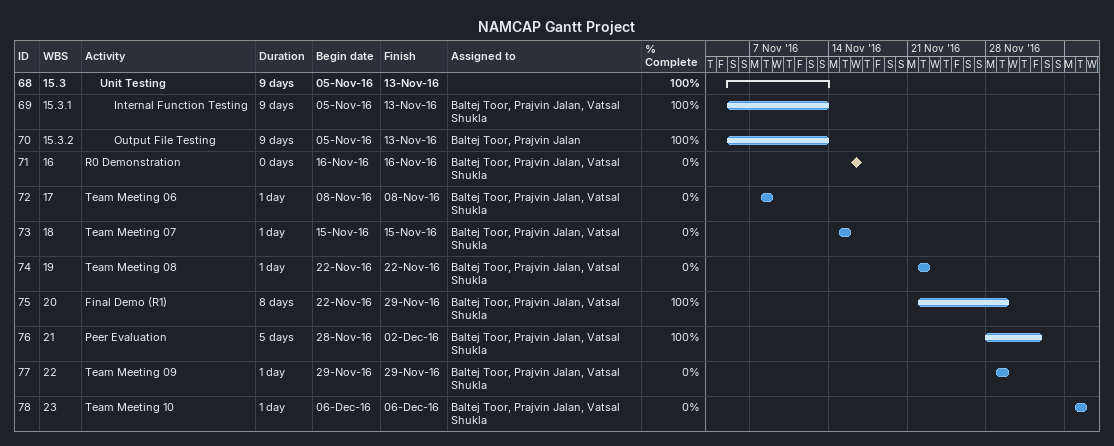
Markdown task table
NAMCAP Gantt Project

| ID | WBS | Task | Duration | Start | Finish | Resources | % complete |
|---|---|---|---|---|---|---|---|
| 68 | 15.3 | **Unit Testing** | 9d | 2016-11-05 | 2016-11-13 |  | 100 |
| 69 | 15.3.1 | Internal Function Testing | 9d | 2016-11-05 | 2016-11-13 | Baltej Toor, Prajvin Jalan, Vatsal Shukla | 100 |
| 70 | 15.3.2 | Output File Testing | 9d | 2016-11-05 | 2016-11-13 | Baltej Toor, Prajvin Jalan | 100 |
| 71 | 16 | R0 Demonstration | 0d | 2016-11-16 | 2016-11-16 | Baltej Toor, Prajvin Jalan, Vatsal Shukla | 0 |
| 72 | 17 | Team Meeting 06 | 1d | 2016-11-08 | 2016-11-08 | Baltej Toor, Prajvin Jalan, Vatsal Shukla | 0 |
| 73 | 18 | Team Meeting 07 | 1d | 2016-11-15 | 2016-11-15 | Baltej Toor, Prajvin Jalan, Vatsal Shukla | 0 |
| 74 | 19 | Team Meeting 08 | 1d | 2016-11-22 | 2016-11-22 | Baltej Toor, Prajvin Jalan, Vatsal Shukla | 0 |
| 75 | 20 | Final Demo (R1) | 8d | 2016-11-22 | 2016-11-29 | Baltej Toor, Prajvin Jalan, Vatsal Shukla | 100 |
| 76 | 21 | Peer Evaluation | 5d | 2016-11-28 | 2016-12-02 | Baltej Toor, Prajvin Jalan, Vatsal Shukla | 100 |
| 77 | 22 | Team Meeting 09 | 1d | 2016-11-29 | 2016-11-29 | Baltej Toor, Prajvin Jalan, Vatsal Shukla | 0 |
| 78 | 23 | Team Meeting 10 | 1d | 2016-12-06 | 2016-12-06 | Baltej Toor, Prajvin Jalan, Vatsal Shukla | 0 |
